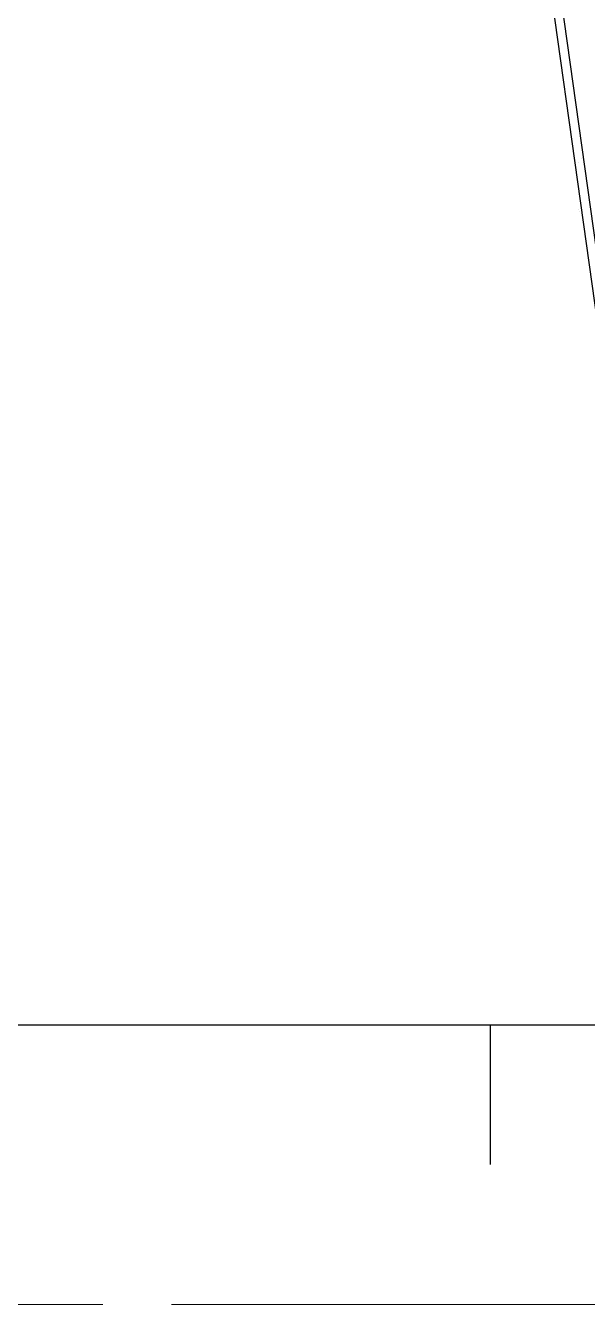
# Model space of a CAD drawing. Extents: x 176 to 489, y 37 to 258.
# Drawn here: x 212.84 to 225.12, y 36.72 to 64.66 of the extents above; entities that cross this region are included whole.
import ezdxf

# ---------------------------------------------------------------- set-up
doc = ezdxf.new("R2010")
doc.units = 0
doc.linetypes.add('PHANTOM', pattern=[29.5, 9.5, -1.5, 3, -1.5, 3, -1.5, 9.5])
doc.layers.get('0').update_dxf_attribs({"color": 10})
doc.layers.add('0PAPERF', color=2, linetype='PHANTOM', lineweight=5, plot=False)
for name, color, linetype in [('bak_bak_ttr1-bcq7360', 9, 'Continuous'), ('bak_outline', 8, 'Continuous'), ('quyukuang', 6, 'Continuous')]:
    doc.layers.add(name, color=color, linetype=linetype)

msp = doc.modelspace()

# ---------------------------------------------------------------- linework, layer by layer
for p, q in [((184.812, 42.832), (479.594, 42.832)), ((222.996, 42.832), (222.996, 39.777))]:
    msp.add_line(p, q)
at = {"layer": '0PAPERF'}
msp.add_line((176.028, 36.723), (489.218, 36.723), dxfattribs=at)
at = {"layer": 'bak_bak_ttr1-bcq7360'}
msp.add_lwpolyline([(226.343, 52.465), (224.23, 67.495, -0.154608)], format="xyb", dxfattribs=at)
at = {"layer": 'bak_outline'}
msp.add_lwpolyline([(241.413, 135.642), (248.299, 86.646, -0.207725), (246.166, 78.971), (237.018, 67.674, 0.207899), (235.954, 63.833), (237.688, 51.496, -0.411808), (237.255, 50.941), (227.752, 49.606, -0.149129), (227.176, 49.699), (226.964, 49.801, -0.252406), (226.407, 50.569), (224.031, 67.473, -0.154461), (225.037, 73.423), (229.596, 82.31, 0.154779), (230.601, 88.272), (223.481, 138.93, -0.021809)], format="xyb", dxfattribs=at)
at = {"layer": 'quyukuang', "const_width": 0.001}
msp.add_lwpolyline([(224.921, 60.661), (224.921, 61.661, -0.414228), (225.021, 61.761), (225.287, 61.761, -0.099579), (225.326, 61.754), (225.44, 61.706, -0.127321), (225.48, 61.676), (225.556, 61.581, -0.075089), (225.571, 61.556), (225.613, 61.449), (225.65, 61.307, -0.066609), (225.654, 61.28), (225.654, 61.042, -0.066611), (225.65, 61.016), (225.609, 60.862), (225.571, 60.767, -0.075072), (225.556, 60.741), (225.48, 60.647, -0.127329), (225.44, 60.617), (225.326, 60.569, -0.099579), (225.287, 60.561), (225.021, 60.561, -0.414228)], format="xyb", close=True, dxfattribs=at)

doc.saveas('drawing.dxf')
